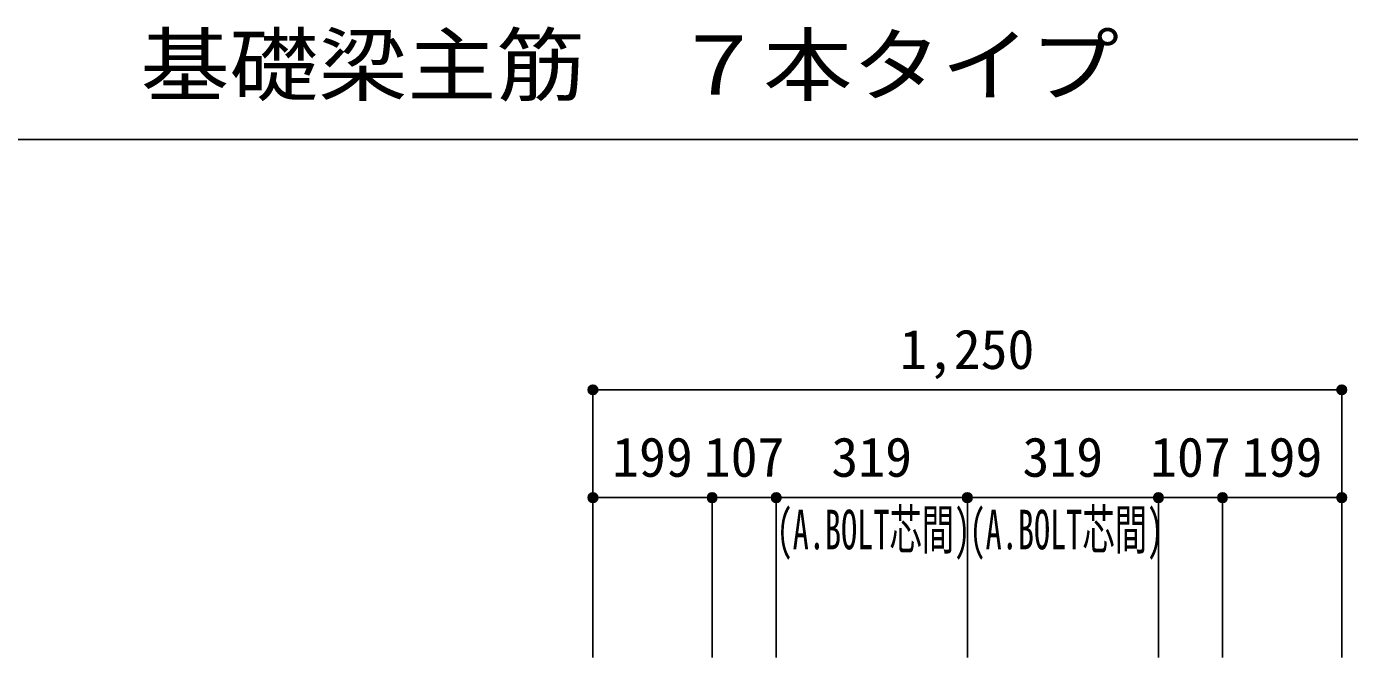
# Model space of a CAD drawing. Units: millimetres at full size, sheet at 1:30. Extents: x -5973 to 5954, y -4195 to 4201.
# Drawn here: x -1018 to 1190, y -1087 to -33 of the extents above; entities that cross this region are included whole.
import ezdxf
from ezdxf.enums import TextEntityAlignment as Align

# ---------------------------------------------------------------- set-up
doc = ezdxf.new("R2010")
doc.units = ezdxf.units.MM
doc.header["$LTSCALE"] = 30
doc.header["$PDMODE"] = 32
doc.header["$PDSIZE"] = 15
for name, color, linetype in [('0-7_文字', 4, 'Continuous'), ('0-D_寸法', 4, 'Continuous'), ('6-7_文字', 7, 'Continuous'), ('F-0_枠', 6, 'Continuous')]:
    doc.layers.add(name, color=color, linetype=linetype)
doc.styles.add('ＭＳ ゴシック', font='')
doc.styles.get('ＭＳ ゴシック').set_extended_font_data('MS Gothic')

msp = doc.modelspace()

# ---------------------------------------------------------------- linework, layer by layer
at = {"layer": '0-D_寸法'}
for p, q in [((-72.56, -640.12), (-72.56, -820.12)), ((-72.56, -640.12), (1177.44, -640.12)), ((-72.56, -640.12), (1177.44, -640.12)), ((1177.44, -640.12), (1177.44, -1087.16)), ((-72.56, -820.12), (126.44, -820.12)), ((-72.56, -820.12), (-72.56, -1087.16)), ((126.44, -820.12), (126.44, -1087.16)), ((126.44, -820.12), (233.44, -820.12)), ((233.44, -820.12), (233.44, -1087.16)), ((233.44, -820.12), (552.44, -820.12)), ((871.44, -820.12), (552.44, -820.12)), ((552.44, -820.12), (552.44, -1087.16)), ((978.44, -820.12), (871.44, -820.12)), ((871.44, -820.12), (871.44, -1087.16)), ((1177.44, -820.12), (978.44, -820.12)), ((978.44, -820.12), (978.44, -1087.16)), ((1177.44, -820.12), (1177.44, -1087.16))]:
    msp.add_line(p, q, dxfattribs=at)
for centre, radius in [((-72.56, -640.12), 8), ((-72.56, -640.12), 7.2), ((-72.56, -640.12), 6.4), ((-72.56, -640.12), 5.6), ((-72.56, -640.12), 4.8), ((-72.56, -640.12), 4), ((-72.56, -640.12), 3.2), ((-72.56, -640.12), 2.4), ((-72.56, -640.12), 1.6), ((-72.56, -640.12), 0.8), ((1177.44, -640.12), 8), ((1177.44, -640.12), 7.2), ((1177.44, -640.12), 6.4), ((1177.44, -640.12), 5.6), ((1177.44, -640.12), 4.8), ((1177.44, -640.12), 4), ((1177.44, -640.12), 3.2), ((1177.44, -640.12), 2.4), ((1177.44, -640.12), 1.6), ((1177.44, -640.12), 0.8), ((-72.56, -820.12), 8), ((-72.56, -820.12), 7.2), ((-72.56, -820.12), 6.4), ((-72.56, -820.12), 5.6), ((-72.56, -820.12), 4.8), ((-72.56, -820.12), 4), ((-72.56, -820.12), 3.2), ((126.44, -820.12), 8), ((126.44, -820.12), 7.2), ((126.44, -820.12), 6.4), ((126.44, -820.12), 5.6), ((126.44, -820.12), 4.8), ((126.44, -820.12), 4), ((126.44, -820.12), 3.2), ((233.44, -820.12), 8), ((233.44, -820.12), 7.2), ((233.44, -820.12), 6.4), ((233.44, -820.12), 5.6), ((233.44, -820.12), 4.8), ((233.44, -820.12), 4), ((233.44, -820.12), 3.2), ((552.44, -820.12), 8), ((552.44, -820.12), 7.2), ((552.44, -820.12), 6.4), ((552.44, -820.12), 5.6), ((552.44, -820.12), 4.8), ((552.44, -820.12), 4), ((552.44, -820.12), 3.2), ((871.44, -820.12), 8), ((871.44, -820.12), 7.2), ((871.44, -820.12), 6.4), ((871.44, -820.12), 5.6), ((871.44, -820.12), 4.8), ((871.44, -820.12), 4), ((871.44, -820.12), 3.2), ((978.44, -820.12), 8), ((978.44, -820.12), 7.2), ((978.44, -820.12), 6.4), ((978.44, -820.12), 5.6), ((978.44, -820.12), 4.8), ((978.44, -820.12), 4), ((978.44, -820.12), 3.2), ((1177.44, -820.12), 8), ((1177.44, -820.12), 7.2), ((1177.44, -820.12), 6.4), ((1177.44, -820.12), 5.6), ((1177.44, -820.12), 4.8), ((1177.44, -820.12), 4), ((1177.44, -820.12), 3.2), ((-72.56, -820.12), 2.4), ((-72.56, -820.12), 1.6), ((-72.56, -820.12), 0.8), ((126.44, -820.12), 2.4), ((126.44, -820.12), 1.6), ((126.44, -820.12), 0.8), ((233.44, -820.12), 2.4), ((233.44, -820.12), 1.6), ((233.44, -820.12), 0.8), ((552.44, -820.12), 2.4), ((552.44, -820.12), 1.6), ((552.44, -820.12), 0.8), ((871.44, -820.12), 2.4), ((871.44, -820.12), 1.6), ((871.44, -820.12), 0.8), ((978.44, -820.12), 2.4), ((978.44, -820.12), 1.6), ((978.44, -820.12), 0.8), ((1177.44, -820.12), 2.4), ((1177.44, -820.12), 1.6), ((1177.44, -820.12), 0.8)]:
    msp.add_circle(centre, radius, dxfattribs=at)
at = {"layer": '0-D_寸法', "color": 7}
for p in [(-72.56, -640.12), (-72.56, -640.12), (1177.44, -640.12), (-72.56, -820.12), (126.44, -820.12), (233.44, -820.12), (552.44, -820.12), (871.44, -820.12), (978.44, -820.12), (1177.44, -820.12)]:
    msp.add_point(p, dxfattribs=at)
at = {"layer": 'F-0_枠', "color": 2}
msp.add_line((-5972.88, -222.05), (3723.6, -222.05), dxfattribs=at)

# ---------------------------------------------------------------- texts
at = {"layer": '0-7_文字', "style": 'ＭＳ ゴシック', "width": 0.6}
for p in [(233.94, -926.22), (555.93, -926.22)]:
    msp.add_text('(A.BOLT芯間)', height=65.98, dxfattribs=at).set_placement(p, align=Align.BOTTOM_LEFT)
at = {"layer": '0-D_寸法', "style": 'ＭＳ ゴシック'}
for s, p in [('1,250', (439.94, -625.12)), ('199', (-40.56, -805.12)), ('107', (112.44, -805.12)), ('319', (325.44, -805.12)), ('319', (644.44, -805.12)), ('107', (857.44, -805.12)), ('199', (1010.44, -805.12))]:
    msp.add_text(s, height=65.98, dxfattribs=at).set_placement(p, align=Align.BOTTOM_LEFT)
at = {"layer": '6-7_文字', "color": 2, "style": 'ＭＳ ゴシック', "width": 1.1}
msp.add_text('\u3000\u3000基礎梁主筋\u3000７本タイプ', height=98.97, dxfattribs=at).set_placement((-1124.64, -177.05), align=Align.BOTTOM_LEFT)

doc.saveas('drawing.dxf')
